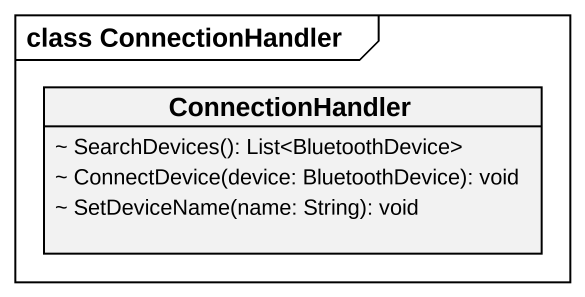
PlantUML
@startuml
mainframe class ConnectionHandler
hide circle
hide empty members
skinparam classAttributeIconSize 0
class ConnectionHandler {
  ~ SearchDevices(): List<BluetoothDevice>
  ~ ConnectDevice(device: BluetoothDevice): void
  ~ SetDeviceName(name: String): void
}
@enduml
